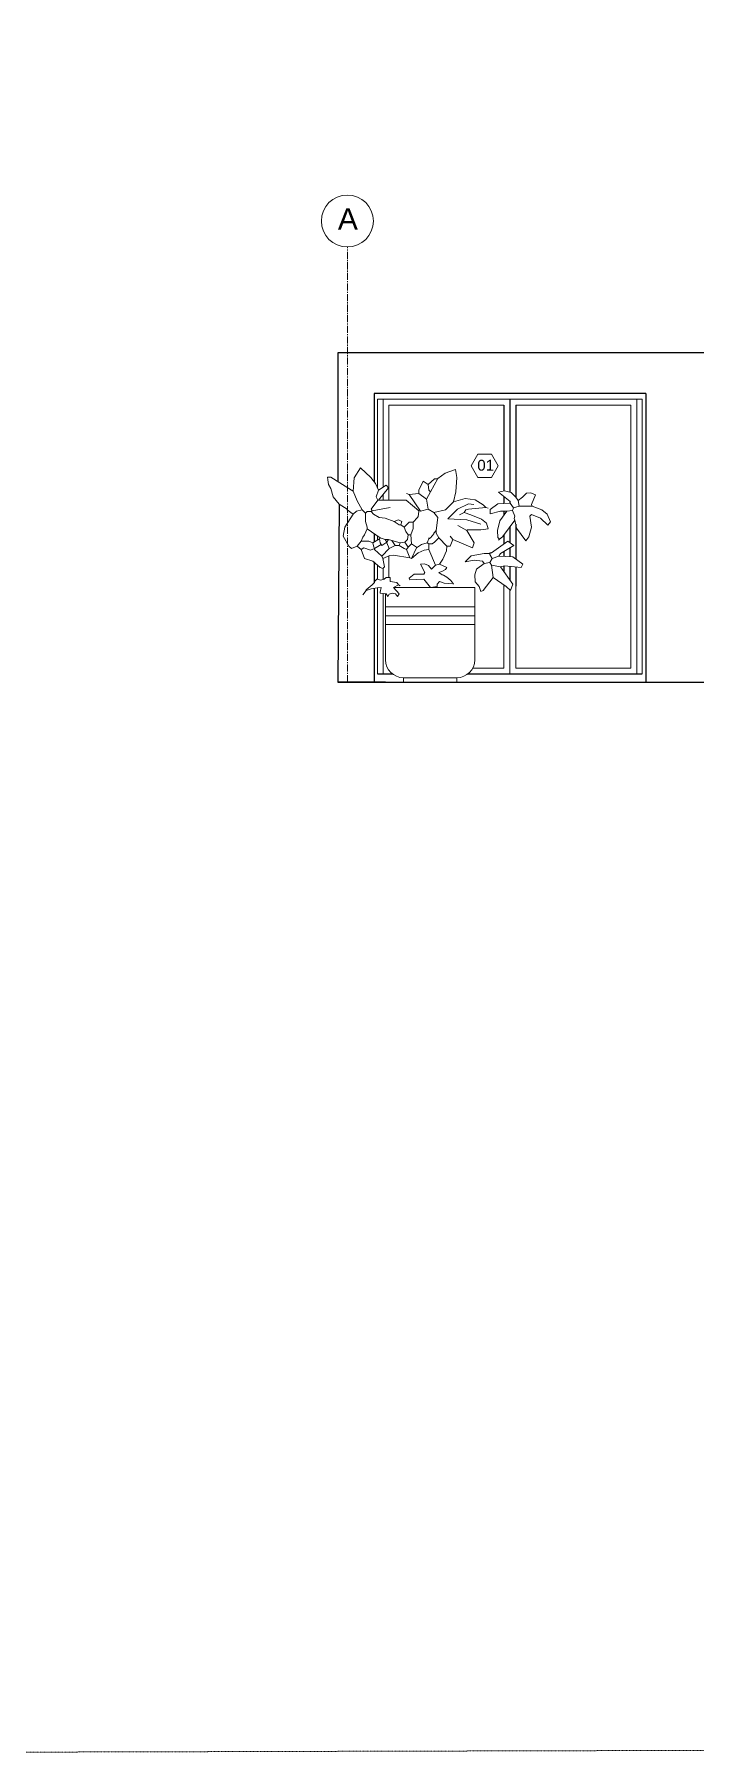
# Model space of a CAD drawing. Header units: centimetres. Extents: x -1487 to 7635, y -1892 to 2688.
# Drawn here: x 84 to 576, y 53 to 1335 of the extents above; entities that cross this region are included whole.
import ezdxf

# ---------------------------------------------------------------- set-up
doc = ezdxf.new("R2010")
doc.units = ezdxf.units.CM
doc.linetypes.add('CENTERX2', pattern=[4, 2.5, -0.5, 0.5, -0.5])
doc.linetypes.add('CENTRO2', pattern=[1.125, 0.75, -0.125, 0.125, -0.125])
for name, color, linetype, lineweight in [('A-GLAZ-FULL', 4, 'Continuous', 25), ('A-GLAZ-FULL_Num_Penna__4_Num_Penna__4_Num_Penna__4_Num_Penna__4_Num_Penna__4_Num_Penna__4_Num_Penna__4_Num_Penna__4_Num_Penna__4_Num_Penna__4', 4, 'Continuous', 18), ('A-WALL-FULL', 7, 'Continuous', 35), ('AA - linee quote', 3, 'Continuous', 13), ('AA pareti non sezionate', 2, 'Continuous', 25), ('AA- arredo', 8, 'Continuous', 18), ('piante', 94, 'Continuous', 13), ('SIMBOLI FINESTRE', 3, 'Continuous', 13)]:
    doc.layers.add(name, color=color, linetype=linetype, lineweight=lineweight)
doc.styles.add('ARIAL', font='Arial.ttf')

msp = doc.modelspace()

# ---------------------------------------------------------------- linework, layer by layer
at = {"layer": 'A-GLAZ-FULL'}
for p, q in [((433.2372, 1059.6575), (433.2372, 995.7698)), ((437.6372, 1064.0575), (437.6372, 994.916)), ((442.0372, 1059.6575), (442.0372, 991.1078)), ((433.2372, 991.5815), (433.2372, 986.4808)), ((437.6372, 988.1245), (437.6372, 986.7738)), ((433.2372, 980.7386), (433.2372, 977.7141)), ((433.2372, 962.9583), (433.2372, 956.2501)), ((437.6372, 968.8253), (437.6372, 957.3124)), ((442.0372, 970.97), (442.0372, 945.0802)), ((433.2372, 950.731), (433.2372, 947.085)), ((437.6372, 953.4812), (437.6372, 946.8264)), ((433.2372, 939.8517), (433.2372, 935.7891)), ((437.6372, 939.5691), (437.6372, 929.6291)), ((442.0372, 939.1295), (442.0372, 924.7918)), ((433.2372, 925.8471), (433.2372, 924.7918)), ((339.1372, 859.5576), (350.3229, 859.5576)), ((406.3815, 859.5576), (536.1372, 859.5576)), ((538.6371, 859.5575), (538.6371, 859.5576))]:
    msp.add_line(p, q, dxfattribs=at)
at = {"layer": 'A-GLAZ-FULL_Num_Penna__4_Num_Penna__4_Num_Penna__4_Num_Penna__4_Num_Penna__4_Num_Penna__4_Num_Penna__4_Num_Penna__4_Num_Penna__4_Num_Penna__4', "color": 4, "linetype": 'Continuous', "lineweight": 18}
for p, q in [((339.1372, 1064.0576), (339.1372, 998.2527)), ((343.3372, 1064.0575), (343.3372, 998.4981)), ((347.7372, 1059.6575), (347.7372, 988.9563)), ((527.5372, 1059.6575), (527.5372, 863.9576)), ((531.9372, 1064.0575), (531.9372, 859.5576)), ((536.1372, 1064.0575), (536.1372, 859.5576)), ((343.3372, 993.0661), (343.3372, 988.9563)), ((339.1372, 962.2516), (339.1372, 959.2161)), ((339.1372, 940.661), (339.1372, 930.0755)), ((343.3372, 945.7117), (343.3372, 944.3442)), ((343.3372, 938.3439), (343.3372, 929.8675)), ((347.7372, 947.4633), (347.7372, 931.3826)), ((339.1372, 923.699), (339.1372, 859.5576)), ((433.2372, 924.7918), (433.2372, 863.9576)), ((442.0372, 924.7918), (442.0372, 863.9576)), ((343.3372, 919.4497), (343.3372, 859.5576)), ((437.6372, 921.9921), (437.6372, 859.5576))]:
    msp.add_line(p, q, dxfattribs=at)
at = {"layer": 'A-GLAZ-FULL_Num_Penna__4_Num_Penna__4_Num_Penna__4_Num_Penna__4_Num_Penna__4_Num_Penna__4_Num_Penna__4_Num_Penna__4_Num_Penna__4_Num_Penna__4', "color": 4, "linetype": 'Continuous', "lineweight": 18, "flags": 128}
for points in [[(339.1372, 1064.0576), (408.4679, 1064.0575)], [(347.7372, 1059.6576), (408.4679, 1059.6575)], [(408.4679, 1064.0575), (466.169, 1064.0575)], [(408.4679, 1059.6575), (433.2372, 1059.6575)], [(442.0372, 1059.6575), (466.169, 1059.6575)], [(466.169, 1064.0575), (536.1372, 1064.0575)], [(466.169, 1059.6575), (527.5372, 1059.6575)], [(410.0545, 863.9576), (433.2372, 863.9576)], [(442.0372, 863.9576), (458.1229, 863.9576)], [(458.1229, 863.9576), (527.5372, 863.9576)]]:
    msp.add_lwpolyline(points, dxfattribs=at)
at = {"layer": 'A-WALL-FULL'}
msp.add_line((309.8022, 853.5424), (345.1622, 853.5424), dxfattribs=at)
at = {"layer": 'AA - linee quote', "linetype": 'CENTRO2', "ltscale": 7}
msp.add_line((316.7917, 853.5424), (316.7917, 1177.3126), dxfattribs=at)
at = {"layer": 'AA - linee quote', "linetype": 'CENTRO2', "ltscale": 0.009}
msp.add_lwpolyline([(-1487.331, 2664.295), (7634.7147, 2687.7379), (7634.7147, 76.6954), (-1487.331, 53.2526)], close=True, dxfattribs=at)
at = {"layer": 'AA - linee quote'}
msp.add_circle((316.7917, 1196.6398), 19.3273, dxfattribs=at)
at = {"layer": 'AA pareti non sezionate'}
for p, q in [((309.8022, 1098.4755), (309.8022, 1002.7284)), ((611.8022, 1098.4754), (309.8022, 1098.4755)), ((408.4679, 1068.2575), (336.6372, 1068.2576)), ((336.6372, 1068.2576), (336.6372, 1002.7453)), ((466.169, 1068.2575), (408.4679, 1068.2575)), ((538.6372, 1068.2575), (466.169, 1068.2575)), ((538.6372, 1068.2575), (538.6372, 853.5424)), ((310.6498, 985.8933), (309.8022, 853.5424)), ((336.6372, 963.9698), (336.6372, 957.6539)), ((336.6372, 942.9161), (336.6372, 927.3585)), ((336.6372, 923.3373), (336.6372, 853.5424)), ((309.8022, 853.5424), (611.8022, 853.5424))]:
    msp.add_line(p, q, dxfattribs=at)
at = {"layer": 'AA- arredo'}
for p, q in [((302.0756, 1006.1046), (304.5267, 1006.1046)), ((302.2196, 1004.0599), (302.0756, 1006.1046)), ((302.7822, 1000.5241), (302.2196, 1004.0599)), ((304.5255, 997.5318), (302.7822, 1000.5241)), ((304.5267, 1006.1046), (319.8371, 996.3062)), ((321.0627, 995.6944), (321.9078, 1005.5332)), ((321.9078, 1005.5332), (326.6893, 1012.8995)), ((326.6893, 1012.8995), (334.2833, 1005.8279)), ((334.2833, 1005.8279), (337.6584, 1001.4081)), ((337.6584, 1001.4081), (340.0494, 996.3062)), ((373.124, 1003.0443), (370.0609, 996.3062)), ((376.799, 1000.5931), (373.124, 1003.0443)), ((376.799, 1000.5931), (381.6995, 1004.8817)), ((376.799, 1000.5931), (377.4109, 996.3062)), ((378.6365, 995.0806), (384.0663, 1004.9439)), ((381.6995, 1004.8817), (384.1489, 1004.8817)), ((384.0663, 1004.9439), (389.4103, 1009.069)), ((389.4103, 1009.069), (397.2855, 1011.7209)), ((397.2855, 1011.7209), (398.1293, 1005.8279)), ((398.1293, 1005.8279), (397.5668, 995.2203)), ((304.5255, 997.5318), (306.3629, 991.4057)), ((306.3629, 991.4057), (310.6498, 985.8933)), ((319.8371, 996.3062), (321.0627, 995.6944)), ((324.1579, 988.4433), (321.0627, 995.6944)), ((327.799, 981.6064), (324.1579, 988.4433)), ((339.4375, 988.9563), (334.537, 982.2183)), ((340.0494, 996.3062), (338.2119, 991.4057)), ((338.2119, 991.4057), (339.4375, 988.9563)), ((340.0494, 996.3062), (345.5619, 999.9812)), ((347.3993, 998.1437), (340.0494, 988.9563)), ((360.5059, 988.9563), (340.6613, 988.9563)), ((345.5619, 999.9812), (347.3993, 998.1437)), ((370.0609, 980.9945), (360.5059, 988.9563)), ((362.711, 993.2432), (360.8735, 993.8569)), ((370.0609, 993.8569), (362.711, 993.2432)), ((362.711, 993.2432), (371.101, 980.6645)), ((370.0609, 996.3062), (370.0609, 993.8569)), ((370.0609, 993.8569), (375.5734, 989.5682)), ((378.6365, 995.0806), (375.5734, 989.5682)), ((375.5734, 989.5682), (376.799, 982.2183)), ((377.4109, 996.3062), (378.6365, 995.0806)), ((395.7857, 987.7307), (389.6613, 981.6064)), ((397.5668, 995.2203), (395.7857, 987.7307)), ((404.3612, 990.1819), (395.7857, 987.7307)), ((395.7857, 987.7307), (395.7857, 988.3445)), ((404.3612, 990.1819), (411.9111, 989.0326)), ((411.9111, 989.0326), (417.8175, 985.4968)), ((433.5871, 995.8589), (429.2103, 994.7454)), ((429.2103, 994.7454), (437.784, 988.0092)), ((438.6497, 994.6802), (433.5871, 995.8589)), ((437.784, 988.0092), (437.784, 986.7836)), ((442.0727, 991.0704), (438.6497, 994.6802)), ((443.9101, 988.6211), (442.0727, 991.0704)), ((446.9714, 991.0704), (443.9101, 988.6211)), ((443.9101, 988.6211), (444.522, 984.3342)), ((449.9001, 994.0909), (446.9714, 991.0704)), ((453.2753, 994.3856), (449.9001, 994.0909)), ((456.7726, 992.9081), (453.2753, 994.3856)), ((456.7726, 992.9081), (453.7094, 985.558)), ((310.6498, 985.8933), (316.7741, 982.2183)), ((321.0627, 978.5433), (314.9366, 968.7441)), ((316.7741, 982.2183), (316.7741, 981.6064)), ((316.7741, 981.6064), (321.0627, 978.5433)), ((321.0627, 978.5433), (323.5954, 980.7823)), ((323.5954, 980.7823), (327.799, 981.6064)), ((327.799, 981.6064), (330.2502, 979.1571)), ((331.4739, 980.3808), (330.2502, 979.1571)), ((330.2502, 979.1571), (330.2502, 973.0309)), ((334.537, 980.3808), (331.4739, 980.3808)), ((334.537, 982.2183), (335.1489, 980.9945)), ((335.1489, 980.9945), (334.537, 980.3808)), ((336.2521, 978.4251), (334.537, 980.3808)), ((335.1489, 980.9945), (348.6249, 983.4439)), ((340.471, 976.0679), (336.2521, 978.4251)), ((344.95, 975.4821), (340.471, 976.0679)), ((344.95, 975.4821), (351.6862, 973.0309)), ((368.8372, 976.094), (365.7741, 972.419)), ((369.449, 976.7059), (368.8372, 976.094)), ((370.0609, 980.3808), (369.449, 976.7059)), ((370.0609, 980.3808), (370.0609, 980.9945)), ((376.799, 982.2183), (371.1011, 980.6645)), ((381.0858, 979.7689), (376.799, 982.2183)), ((389.6613, 981.6064), (381.0858, 979.7689)), ((381.0858, 979.7689), (384.1489, 976.094)), ((382.9233, 966.2947), (384.1489, 976.094)), ((391.4303, 975.0215), (398.7817, 982.3313)), ((405.6347, 974.2383), (391.4303, 975.0215)), ((398.7817, 982.3313), (407.0053, 986.1168)), ((403.7492, 979.7689), (400.0743, 977.9315)), ((404.973, 981.6064), (403.7492, 979.7689)), ((403.7492, 979.7689), (408.6479, 977.9315)), ((406.8105, 982.2183), (404.973, 981.6064)), ((419.6728, 983.4439), (406.8105, 982.2183)), ((407.0053, 986.1168), (410.8679, 985.7252)), ((408.6479, 977.9315), (416.6116, 974.8684)), ((416.6116, 974.8684), (420.2866, 971.8071)), ((417.8175, 985.4968), (419.6728, 983.4439)), ((419.6728, 983.4439), (421.5103, 982.832)), ((428.5966, 986.1717), (423.0841, 981.883)), ((423.0841, 981.883), (423.0841, 978.8218)), ((430.7745, 980.8315), (423.0841, 978.8218)), ((437.784, 986.7836), (428.5966, 986.1717)), ((435.3339, 980.659), (430.2119, 973.4652)), ((435.334, 980.6594), (430.7745, 980.8315)), ((439.6215, 981.2711), (435.3346, 980.6592)), ((437.784, 986.7836), (440.2351, 983.1086)), ((440.2351, 983.1086), (439.6215, 981.2711)), ((439.6215, 981.2711), (441.4589, 976.9843)), ((444.522, 984.3342), (440.2351, 983.1086)), ((441.4589, 976.9843), (440.8471, 975.1468)), ((440.8471, 975.1468), (441.4589, 973.9212)), ((444.522, 984.3342), (454.3213, 984.3342)), ((453.7094, 978.2081), (452.4838, 976.9843)), ((453.8378, 968.7507), (452.4838, 976.9843)), ((453.7094, 985.558), (454.3213, 984.3342)), ((453.7094, 978.2086), (460.3068, 975.5278)), ((461.4318, 981.7155), (454.3213, 984.3342)), ((460.3068, 975.5278), (465.9599, 970.2463)), ((465.3695, 978.4743), (461.4318, 981.7155)), ((467.7973, 972.6956), (465.3695, 978.4743)), ((314.9366, 968.7441), (313.7128, 962.0061)), ((313.7128, 962.0061), (317.9997, 954.6561)), ((329.6364, 963.2317), (328.4127, 961.3942)), ((331.4739, 967.5185), (329.6364, 963.2317)), ((330.2502, 973.0309), (331.4739, 968.7441)), ((331.4739, 968.7441), (331.4739, 967.5185)), ((331.4739, 967.5185), (341.275, 960.7823)), ((351.6862, 973.0309), (354.7492, 974.2565)), ((351.6862, 973.0309), (355.3611, 970.5816)), ((354.7492, 974.2565), (357.1986, 973.0309)), ((355.3611, 970.5816), (356.5867, 970.5816)), ((357.1986, 973.0309), (356.5867, 970.5816)), ((356.5867, 970.5816), (359.0361, 968.7441)), ((362.711, 972.419), (359.0361, 968.7441)), ((359.0361, 968.7441), (360.2617, 965.681)), ((360.2617, 965.681), (362.0991, 963.2317)), ((362.0991, 963.2317), (361.4873, 959.5567)), ((362.0991, 963.2317), (363.9366, 963.2317)), ((365.7741, 972.419), (362.711, 972.419)), ((365.7844, 967.8176), (363.9366, 963.2317)), ((363.9366, 963.2317), (364.5485, 956.4936)), ((365.7741, 972.419), (365.7844, 967.8176)), ((381.0858, 963.8435), (378.6365, 960.7823)), ((382.9233, 966.2947), (381.0858, 964.4572)), ((381.0858, 964.4572), (381.0858, 963.8435)), ((382.9233, 966.2947), (382.9233, 964.4572)), ((382.9233, 964.4572), (384.7608, 960.7823)), ((395.1737, 959.5567), (393.3363, 962.0061)), ((405.5867, 966.2947), (398.8487, 969.9697)), ((405.5867, 966.2947), (406.1986, 966.9066)), ((405.5867, 966.2947), (411.0991, 957.1073)), ((416.1011, 971.1055), (405.6347, 974.2383)), ((406.1986, 966.9066), (415.9978, 966.9066)), ((415.9978, 966.9066), (421.5103, 967.5185)), ((421.5103, 967.5185), (420.2866, 971.8071)), ((430.2119, 973.4652), (428.5244, 966.3935)), ((428.5244, 966.3935), (428.5966, 961.0589)), ((432.2716, 961.6708), (429.8222, 959.8333)), ((441.4589, 973.9212), (432.2716, 961.6708)), ((441.4591, 973.9208), (442.5874, 968.1614)), ((442.5874, 968.1614), (449.4213, 958.6085)), ((449.4226, 958.6095), (451.8719, 961.6708)), ((451.8719, 961.6708), (453.8378, 968.7507)), ((465.9599, 970.2463), (467.7973, 972.6956)), ((317.9997, 954.6561), (319.8371, 952.8186)), ((324.124, 954.6561), (319.8371, 952.8186)), ((327.1871, 958.3311), (324.124, 954.6561)), ((324.124, 954.6561), (327.1871, 952.2068)), ((328.4127, 961.3942), (327.1871, 958.3311)), ((327.1871, 958.3311), (332.6995, 958.3311)), ((329.0246, 953.4324), (327.1871, 952.2068)), ((327.1871, 952.2068), (329.6364, 945.4687)), ((333.9251, 951.5949), (329.0246, 953.4324)), ((332.6995, 958.3311), (335.7626, 957.1073)), ((336.9864, 952.8186), (333.9251, 951.5949)), ((340.6613, 960.1686), (335.7626, 957.1073)), ((335.7626, 957.1073), (336.3745, 954.0442)), ((336.3745, 954.0442), (336.9864, 952.8186)), ((341.8869, 955.8817), (336.9864, 952.8186)), ((336.9864, 952.8186), (336.9864, 952.2068)), ((336.9864, 952.2068), (342.4988, 947.3062)), ((341.275, 960.7823), (340.6613, 960.1686)), ((340.6613, 960.1686), (341.275, 957.1073)), ((341.275, 960.7823), (344.95, 959.5567)), ((341.275, 957.1073), (341.8869, 955.8817)), ((342.4988, 955.2698), (341.8869, 955.8817)), ((346.1737, 957.7192), (342.4988, 955.2698)), ((348.0112, 952.8186), (342.4988, 947.3062)), ((344.95, 959.5567), (347.3993, 959.5567)), ((344.95, 959.5567), (346.1737, 957.7192)), ((347.3993, 959.5567), (346.1737, 957.7192)), ((346.1737, 957.7192), (346.1737, 957.1073)), ((346.1737, 957.1073), (348.0112, 952.8186)), ((347.3993, 959.5567), (349.8487, 958.9448)), ((352.2999, 955.2698), (348.0112, 952.8186)), ((349.8487, 958.9448), (355.9748, 957.1073)), ((349.8487, 958.9448), (352.2999, 955.2698)), ((352.2999, 955.2698), (355.3611, 955.2698)), ((355.9748, 957.1073), (355.3611, 955.2698)), ((355.3611, 955.2698), (359.0361, 952.8186)), ((359.6498, 957.7192), (355.9748, 957.1073)), ((359.0361, 952.8186), (360.8735, 952.2068)), ((361.4873, 959.5567), (359.6498, 957.7192)), ((359.6498, 957.7192), (362.0991, 954.0442)), ((362.0991, 954.0442), (360.8735, 952.2068)), ((360.8735, 952.2068), (363.3247, 946.0825)), ((364.5485, 956.4936), (362.0991, 954.0442)), ((364.5485, 956.4936), (368.2234, 954.0442)), ((368.2234, 953.4324), (364.5485, 945.4687)), ((364.5485, 945.4687), (369.497, 949.608)), ((371.8984, 955.8817), (368.2234, 953.4324)), ((368.2234, 954.0442), (368.2234, 953.4324)), ((369.497, 949.608), (373.9972, 951.6116)), ((376.1871, 957.1073), (371.8984, 955.8817)), ((373.9972, 951.6116), (377.4109, 952.2068)), ((377.4109, 960.1686), (376.1871, 957.1073)), ((376.1871, 957.1073), (377.4109, 956.4936)), ((378.6365, 960.7823), (377.4109, 960.1686)), ((377.4109, 960.7823), (377.4109, 960.1686)), ((377.4109, 956.4936), (377.4109, 952.2068)), ((379.8621, 956.4936), (377.4109, 956.4936)), ((377.4109, 952.2068), (382.3114, 940.57)), ((381.6995, 957.7192), (379.8621, 956.4936)), ((384.7608, 960.7823), (381.6995, 957.7192)), ((384.7608, 960.7823), (390.8869, 954.6561)), ((387.7227, 945.0114), (390.4228, 951.1402)), ((390.4228, 951.1402), (390.8869, 954.6561)), ((393.3363, 954.6561), (390.8869, 954.6561)), ((395.1737, 959.5567), (393.3363, 954.6561)), ((395.1737, 959.5567), (409.8735, 953.4324)), ((408.8172, 947.4865), (418.449, 949.1437)), ((409.8735, 953.4324), (411.0991, 957.1073)), ((422.7359, 949.1437), (418.449, 949.1437)), ((423.3477, 949.7574), (422.7359, 949.1437)), ((422.7359, 949.7574), (422.7359, 949.1437)), ((422.7359, 949.7574), (423.3477, 949.7574)), ((422.7359, 949.1437), (422.7359, 948.5318)), ((423.3477, 949.7574), (423.9615, 949.7574)), ((436.2101, 958.3311), (423.9615, 949.7574)), ((428.5966, 961.0589), (429.8222, 959.8333)), ((429.8222, 959.8333), (429.2103, 959.2214)), ((430.6976, 949.1437), (429.4739, 947.3062)), ((440.4987, 955.2698), (430.6976, 949.1437)), ((436.2101, 958.3311), (440.4987, 955.2698)), ((335.8455, 943.6303), (329.6364, 945.4687)), ((341.275, 938.7326), (335.8455, 943.6303)), ((343.1125, 938.1188), (341.275, 938.7326)), ((342.4988, 947.3062), (343.1125, 945.4687)), ((348.2967, 947.686), (343.0651, 945.6033)), ((343.1125, 945.4687), (344.3363, 939.3444)), ((344.3363, 939.3444), (343.1125, 938.1188)), ((351.0743, 947.9199), (348.2967, 947.686)), ((363.3247, 946.0825), (351.0743, 947.9199)), ((363.3247, 946.0825), (364.5485, 945.4687)), ((374.2222, 941.4755), (371.2865, 941.1819)), ((371.2865, 941.1819), (374.3496, 935.0576)), ((377.0348, 940.2969), (374.2222, 941.4755)), ((379.2483, 937.507), (377.0348, 940.2969)), ((382.3114, 940.57), (379.2483, 937.507)), ((385.3745, 941.1819), (382.3114, 940.57)), ((384.7608, 935.0576), (387.6102, 936.1718)), ((385.3745, 941.1819), (387.7227, 945.0114)), ((385.3745, 941.1819), (390.8869, 938.7326)), ((387.6102, 936.1718), (389.7478, 937.3504)), ((389.7478, 937.3504), (390.8869, 938.7326)), ((404.317, 943.0667), (408.8172, 947.4865)), ((411.0991, 944.245), (404.317, 943.0667)), ((411.0991, 944.245), (417.2234, 943.6313)), ((412.9366, 937.507), (411.6298, 933.3431)), ((418.449, 941.7938), (412.9366, 937.507)), ((417.2234, 943.6313), (418.449, 941.7938)), ((422.7359, 942.4075), (418.449, 941.7938)), ((422.7359, 948.5318), (424.5733, 945.4687)), ((424.5733, 945.4687), (422.7359, 942.4075)), ((422.7359, 942.4075), (423.9615, 940.57)), ((423.9615, 940.57), (430.6976, 939.3444)), ((423.9615, 940.57), (425.1853, 931.3826)), ((429.4739, 947.3062), (424.5733, 945.4687)), ((429.4739, 947.3062), (439.8851, 946.6943)), ((433.7608, 939.9563), (430.6976, 939.3444)), ((430.6976, 939.3444), (439.8851, 926.4821)), ((446.0112, 938.7326), (433.7608, 939.9563)), ((439.8851, 946.6943), (447.235, 941.1819)), ((335.1489, 925.8702), (330.862, 922.1953)), ((334.4853, 923.0228), (338.9844, 923.6804)), ((336.9864, 927.7077), (335.1489, 925.8702)), ((337.6001, 928.9315), (336.9864, 928.3196)), ((336.9864, 928.3196), (336.9864, 927.7077)), ((337.6001, 928.9315), (338.8238, 930.1571)), ((338.8238, 930.1571), (341.8095, 929.3804)), ((338.9844, 923.6804), (341.8869, 924.0327)), ((341.8869, 924.0327), (341.275, 920.3578)), ((341.8095, 929.3804), (344.216, 930.1477)), ((344.216, 930.1477), (345.5619, 931.3826)), ((345.5619, 931.3826), (348.6249, 931.3826)), ((348.6249, 931.3826), (348.6249, 928.3196)), ((348.6249, 928.3196), (353.5236, 927.7077)), ((354.7492, 925.8702), (351.0743, 924.0327)), ((351.0743, 924.0327), (355.3611, 919.1322)), ((353.5236, 927.7077), (354.7492, 925.8702)), ((355.9748, 925.2565), (354.7492, 925.8702)), ((366.386, 933.832), (362.711, 930.7689)), ((362.711, 930.7689), (363.3247, 929.5452)), ((373.7359, 930.1571), (363.3247, 929.5452)), ((373.7359, 933.832), (366.386, 933.832)), ((374.3496, 935.0576), (373.7359, 933.832)), ((378.6365, 924.0327), (373.7359, 930.1571)), ((383.537, 926.4821), (385.3745, 928.3196)), ((383.537, 924.6446), (383.537, 926.4821)), ((387.212, 933.2201), (384.7608, 935.0576)), ((385.3745, 928.3196), (388.7352, 927.2143)), ((388.3977, 932.9895), (387.212, 933.2201)), ((390.8728, 931.693), (388.3977, 932.9895)), ((388.7352, 927.2143), (392.3354, 926.8607)), ((393.6854, 929.218), (390.8728, 931.693)), ((392.3354, 926.8607), (395.1743, 927.094)), ((395.1743, 927.094), (393.6854, 929.218)), ((395.1737, 927.094), (395.7857, 926.4821)), ((411.6298, 933.3431), (411.9111, 928.0393)), ((411.9111, 928.0393), (414.7741, 924.6446)), ((414.7741, 924.6446), (415.9978, 920.9697)), ((425.1853, 931.3826), (417.8354, 921.5815)), ((425.1853, 931.3826), (434.9864, 924.6446)), ((434.9864, 924.6446), (438.0475, 921.5815)), ((439.8851, 926.4821), (438.0475, 921.5815)), ((330.862, 921.5815), (328.4127, 918.5203)), ((330.862, 921.5815), (334.4853, 923.0228)), ((330.862, 922.1953), (330.862, 921.5815)), ((341.275, 920.3578), (341.275, 919.7441)), ((341.275, 919.7441), (345.5619, 919.1322)), ((345.5619, 919.1322), (346.7875, 917.2947)), ((346.7875, 917.2947), (347.9828, 919.0766)), ((347.9828, 919.0766), (350.0754, 919.7343)), ((350.0754, 919.7343), (352.5866, 919.2959)), ((352.5866, 919.2959), (354.1374, 917.2947)), ((355.3611, 919.1322), (354.1374, 917.2947)), ((417.8354, 921.5815), (415.9978, 920.9697)), ((345.1622, 909.5506), (411.5422, 909.5506)), ((345.1622, 902.9409), (411.5422, 902.9409)), ((345.1622, 896.3312), (411.5422, 896.3312)), ((611.8022, 853.5424), (323.8022, 853.5424))]:
    msp.add_line(p, q, dxfattribs=at)
at = {"layer": 'AA- arredo', "color": 116, "true_color": 0x136734}
for p, q in [((339.4375, 988.9563), (340.0494, 988.9563)), ((340.0494, 988.9563), (340.6613, 988.9563)), ((383.537, 924.6446), (378.6365, 924.0327))]:
    msp.add_line(p, q, dxfattribs=at)
at = {"layer": 'AA- arredo', "ltscale": 0.05}
for p, q in [((411.5422, 923.8026), (351.2756, 923.8026)), ((411.5422, 870.0636), (411.5422, 923.8026)), ((345.1622, 919.1892), (345.1622, 870.0636)), ((358.4366, 856.7892), (398.2678, 856.7892))]:
    msp.add_line(p, q, dxfattribs=at)
msp.add_lwpolyline([(358.5628, 853.5424), (398.2678, 853.5424), (398.2678, 856.7892), (358.5628, 856.7892)], close=True, dxfattribs=at)
at = {"layer": 'AA- arredo'}
msp.add_arc((360.5059, 988.9562), 0.0000766, 49.844006, 89.646988, dxfattribs=at)
at = {"layer": 'AA- arredo', "ltscale": 0.05}
for centre, start, end in [((358.4366, 870.0636), 180, 270), ((398.2678, 870.0636), 270, 360)]:
    msp.add_arc(centre, 13.2744, start, end, dxfattribs=at)
at = {"layer": 'piante'}
msp.add_line((447.235, 941.1819), (446.0112, 938.7326), dxfattribs=at)
at = {"layer": 'SIMBOLI FINESTRE'}
msp.add_lwpolyline([(428.9134, 1014.4589), (423.9134, 1023.1192), (413.9134, 1023.1192), (408.9134, 1014.4589), (413.9134, 1005.7987), (423.9134, 1005.7987)], close=True, dxfattribs=at)

# ---------------------------------------------------------------- texts
at = {"layer": 'AA - linee quote', "linetype": 'CENTERX2', "ltscale": 5, "style": 'ARIAL'}
msp.add_attdef('A', (309.7317, 1190.1586), '', height=16, dxfattribs=at)
at = {"layer": 'SIMBOLI FINESTRE', "style": 'ARIAL'}
msp.add_text('01', height=8.07379, rotation=359.8326321, dxfattribs=at).set_placement((413.3874, 1010.8783))

doc.saveas('drawing.dxf')
